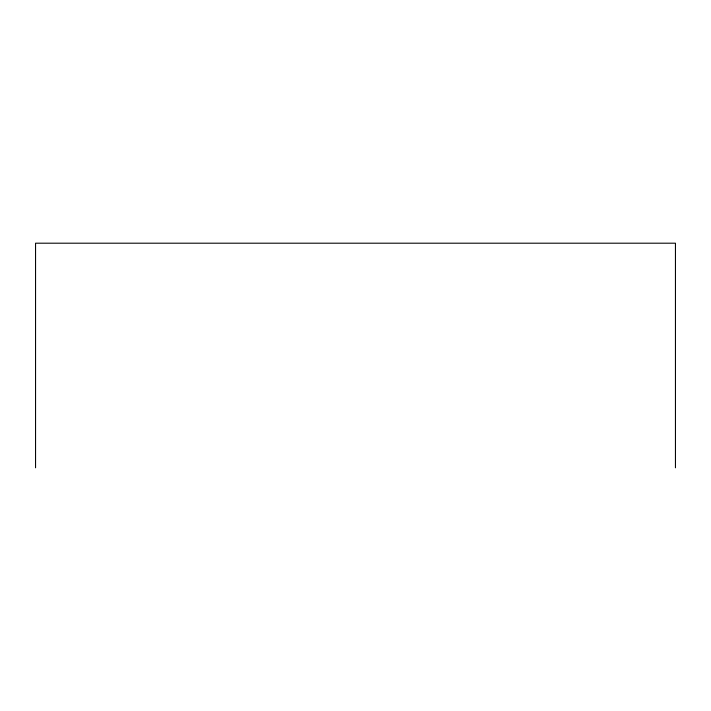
<?xml version="1.0" encoding="UTF-8"?>
<svg xmlns="http://www.w3.org/2000/svg" width="711" height="711" viewBox="0 0 711 711"><rect width="100%" height="100%" fill="white"/><g stroke="black" fill="none" stroke-linecap="round" stroke-linejoin="round"><path stroke-width="1.07" d="M675.45 467.802L675.45 243.198L35.55 243.198L35.55 467.802"/></g></svg>
